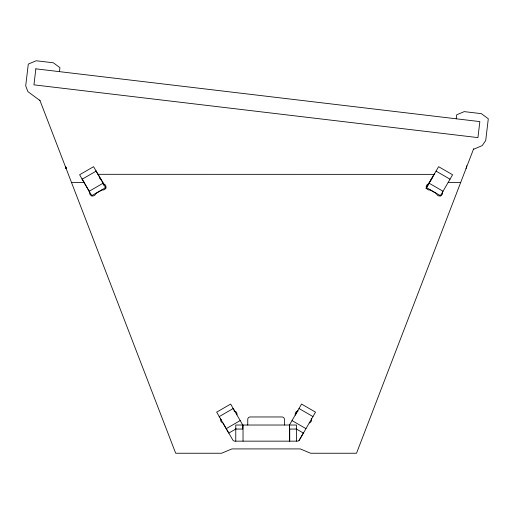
<?xml version="1.0" encoding="UTF-8"?>
<svg xmlns="http://www.w3.org/2000/svg" width="514" height="514" viewBox="0 0 514 514"><rect width="100%" height="100%" fill="white"/><g stroke="black" fill="none" stroke-linecap="round" stroke-linejoin="round"><path stroke-width="0.77" d="M59.463 71.645L59.939 67.668L53.36 62.798L36.186 60.761L28.289 64.109L25.7 85.877L27.91 91.627L39.989 100.571M456.226 118.792L456.695 114.815L464.232 111.622L481.406 113.665L488.3 118.773L485.711 140.54L482.216 145.61L473.433 149.336M473.664 148.739L356.517 453.239L310.617 453.239L300.272 448.915L231.923 448.915L221.585 453.239L175.679 453.239L39.771 100.005M448.182 182.367L460.692 182.451M289.446 441.153L289.446 425.027L301.557 404.081L315.519 412.144L299.431 439.945A2.416 2.416 0 0 1 297.336 441.153L234.859 441.153A2.416 2.416 0 0 1 232.765 439.945L222.954 422.958A3.116 3.116 0 0 1 220.757 419.116M426.312 188.002L438.615 166.69L452.577 174.754L440.28 196.059M295.261 415.068L297.227 411.585M297.51 411.097L297.734 410.699M425.971 188.677L429.582 182.425M430.379 181.037L432.788 176.874M434.375 174.04L434.182 174.368L97.981 174.31M311.317 419.424L311.445 419.141M440.864 195.044L440.485 195.699L426.524 187.636M299.045 440.447L303.356 433.045M434.459 173.777L428.458 183.916A3.11 3.11 0 0 0 426.312 187.751A3.11 3.11 0 0 0 430.147 189.904L436.463 193.592A3.11 3.11 0 0 0 440.215 195.885A3.11 3.11 0 0 0 442.509 192.127M82.176 179.187L96.144 171.123M89.153 191.266L103.115 183.202M105.672 187.636L91.71 195.699L79.619 174.754L93.58 166.69L105.884 188.002M219.234 416.578L233.202 408.514M226.211 428.657L240.173 420.593M236.08 428.869L228.769 433.09L216.677 412.144L230.638 404.081L242.769 425.027L242.749 429.061L235.765 429.061M71.491 182.451L84.071 182.431L82.028 178.93M296.469 429.061L289.485 429.061L289.446 425.027M436.058 171.123L450.02 179.187M429.081 183.202L443.049 191.266M299 408.514L312.962 416.578M292.023 420.593L305.991 428.657M296.115 428.869L303.401 433.071M97.737 173.777L103.738 183.916A3.11 3.11 0 0 1 105.884 187.751A3.11 3.11 0 0 1 102.048 189.904L95.732 193.592A3.11 3.11 0 0 1 91.98 195.885A3.11 3.11 0 0 1 89.687 192.127L83.795 181.93M105.267 186.935L105.505 187.34M99.382 177.568L100.179 178.956M102.986 183.813L103.789 185.207M104.991 187.289L105.794 188.677M95.996 170.866L96.388 171.554M233.163 408.457L233.42 408.906M233.96 409.838L234.223 410.288M96.805 172.28L97.21 172.974M220.879 419.424L220.705 419.128L221.007 419.642M91.922 196.059L91.306 194.999M219.202 416.52L219.459 416.963M66.139 168.508L65.708 166.896A8.063 8.063 0 0 0 66.139 168.508L65.708 166.896M296.469 441.153L296.469 425.027L235.765 425.027L235.765 441.153M289.723 429.061L289.723 441.153M284.441 425.027L284.441 419.385A2.416 2.416 0 0 0 282.019 416.963L250.177 416.963A2.416 2.416 0 0 0 247.754 419.385L247.754 425.027M243.032 425.027L243.032 441.153M466.59 165.759A8.063 8.063 0 0 1 466.487 166.896M466.384 167.442A8.063 8.063 0 0 1 466.057 168.508M311.214 418.544A3.116 3.116 0 0 1 309.242 422.958M295.287 414.875A3.116 3.116 0 0 1 298.152 410.994M234.043 410.994A3.116 3.116 0 0 1 236.909 414.875M35.845 68.837L33.943 84.849L477.943 137.611L479.845 121.6L35.845 68.837"/></g></svg>
